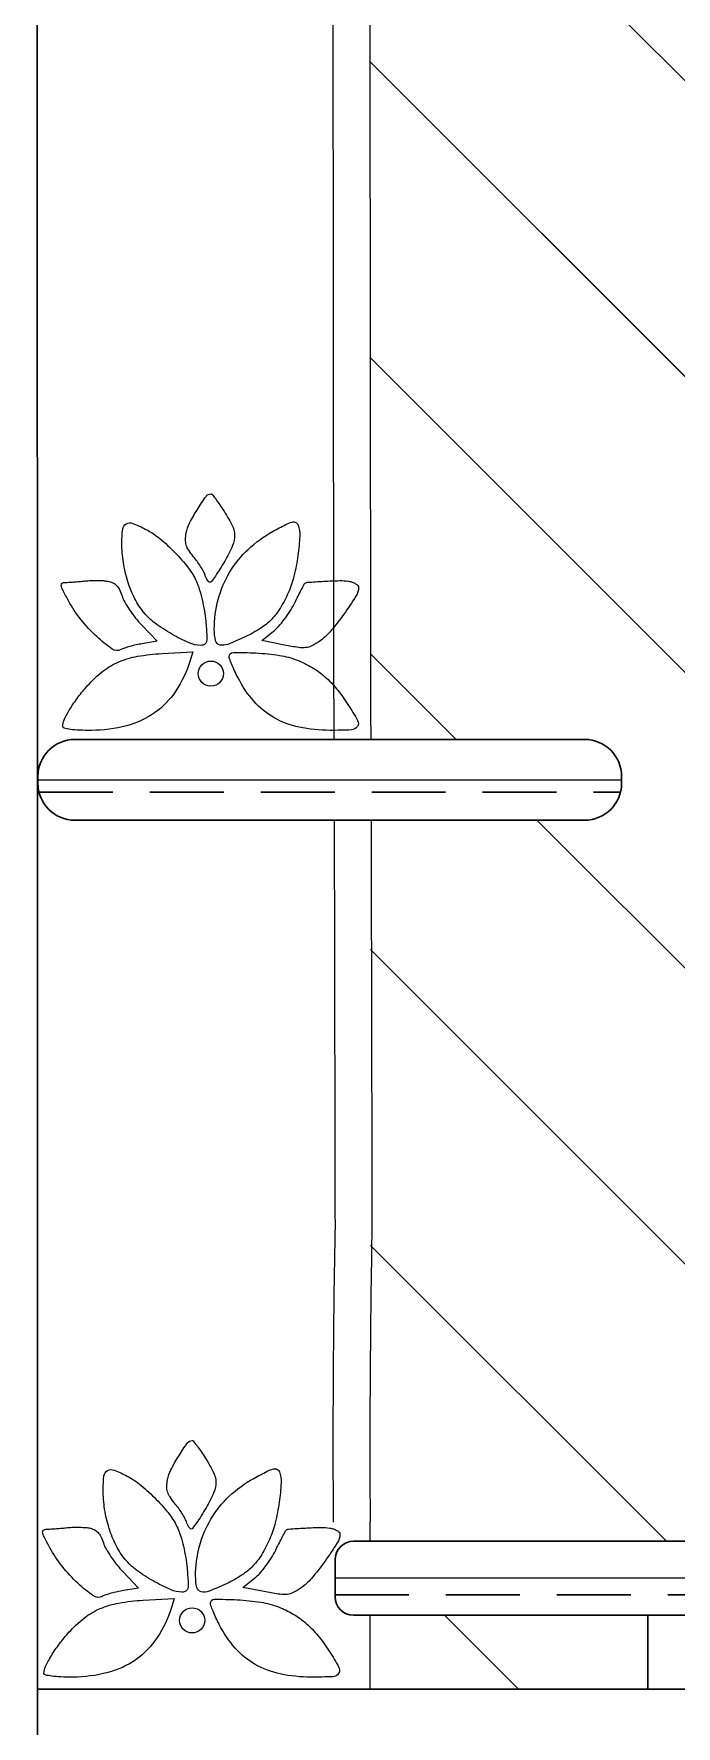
# Model space of a CAD drawing. Header units: millimetres. Extents: x 56222 to 3066687, y -650199 to -121287.
# Drawn here: x 140291.42 to 140300.11, y -185784.49 to -185761.61 of the extents above; entities that cross this region are included whole.
import ezdxf

# ---------------------------------------------------------------- set-up
doc = ezdxf.new("R2010")
doc.units = ezdxf.units.MM
doc.header["$MEASUREMENT"] = 0
doc.linetypes.add('DASHEDX2', pattern=[1.5, 1, -0.5])
doc.layers.add('$TD_AUDIT_GENERATED_(A0BDF17)', color=32, linetype='Continuous', lineweight=30)
doc.layers.add('FURNITURE', color=32, linetype='Continuous', lineweight=9)

msp = doc.modelspace()

# ---------------------------------------------------------------- linework, layer by layer
at = {"layer": '$TD_AUDIT_GENERATED_(A0BDF17)', "linetype": 'Continuous', "lineweight": 25, "ltscale": 2}
for p, q in [((140295.966, -185781.994), (140295.966, -185781.733)), ((140295.966, -185783.994), (140295.966, -185782.994)), ((140307.992, -185783.994), (140295.966, -185783.994))]:
    msp.add_line(p, q, dxfattribs=at)
for points in [[(140295.478, -185771.152, -0.000105), (140295.472, -185767.249, -0.000311), (140295.466, -185756.841, -0.00288), (140295.492, -185752.33, -0.00097), (140295.516, -185750.479, -0.004988), (140295.543, -185749.445, -0.008013), (140295.577, -185748.781, -0.039018), (140295.641, -185748.341, -0.036514), (140295.873, -185747.584, -0.037819), (140296.211, -185746.874, -0.037321), (140296.656, -185746.217, -0.033715)], [(140295.978, -185771.152, -0.000105), (140295.972, -185767.249, -0.000311), (140295.966, -185756.841, -0.00288), (140295.991, -185752.336, -0.00097), (140296.016, -185750.487, -0.004988), (140296.042, -185749.462, -0.008013), (140296.076, -185748.815, -0.039018), (140296.129, -185748.452, -0.036514), (140296.339, -185747.764, -0.037819), (140296.645, -185747.123, -0.037321), (140297.048, -185746.528, -0.033715)], [(140295.48, -185772.245, 0.000147), (140295.491, -185777.722, 0.00627), (140295.466, -185781.737, 0.00627)], [(140295.979, -185772.244, 0.000148), (140295.991, -185777.726, 0.006278), (140295.966, -185781.733)]]:
    msp.add_lwpolyline(points, format="xyb", dxfattribs=at)
at = {"layer": 'FURNITURE', "lineweight": 5}
for p, q in [((140306.647, -185768.668), (140295.966, -185757.987)), ((140303.951, -185769.972), (140295.967, -185761.988)), ((140302.196, -185768.218), (140295.967, -185761.988)), ((140303.897, -185773.918), (140295.97, -185765.992)), ((140298.13, -185768.152), (140295.97, -185765.992)), ((140297.13, -185771.152), (140295.973, -185769.994)), ((140291.472, -185771.698), (140299.367, -185771.698)), ((140303.642, -185777.664), (140298.223, -185772.244)), ((140303.409, -185781.43), (140295.972, -185773.993)), ((140299.973, -185781.994), (140295.972, -185777.993)), ((140297.973, -185783.994), (140296.973, -185782.994))]:
    msp.add_line(p, q, dxfattribs=at)
at = {"layer": 'FURNITURE', "lineweight": 30}
for p, q in [((140291.972, -185771.152), (140298.867, -185771.152)), ((140291.472, -185771.744), (140291.472, -185771.652)), ((140299.367, -185771.744), (140299.367, -185771.652)), ((140298.867, -185772.244), (140291.972, -185772.244)), ((140295.741, -185781.994), (140320.204, -185781.994)), ((140295.741, -185781.994), (140320.204, -185781.994)), ((140295.491, -185782.244), (140295.491, -185782.744)), ((140295.491, -185782.244), (140295.491, -185782.744)), ((140295.741, -185782.994), (140320.204, -185782.994)), ((140295.741, -185782.994), (140320.204, -185782.994)), ((140299.722, -185783.994), (140299.722, -185782.994)), ((140291.472, -185783.994), (140324.473, -185783.994))]:
    msp.add_line(p, q, dxfattribs=at)
at = {"layer": 'FURNITURE', "color": 3, "linetype": 'DASHEDX2', "lineweight": 30}
for p, q in [((140291.487, -185771.866), (140299.352, -185771.866)), ((140295.491, -185782.716), (140320.454, -185782.716))]:
    msp.add_line(p, q, dxfattribs=at)
at = {"layer": 'FURNITURE', "lineweight": 13}
msp.add_line((140320.454, -185782.494), (140295.491, -185782.494), dxfattribs=at)
at = {"layer": 'FURNITURE', "lineweight": 30}
msp.add_lwpolyline([(140291.472, -185816.002), (140291.458, -185718.66, -0.454845), (140295.472, -185714.002), (140320.473, -185714.002, -0.435086), (140324.473, -185718.32), (140324.473, -185816.002)], format="xyb", dxfattribs=at)
at = {"layer": 'FURNITURE'}
for points in [[(140293.974, -185768.041, -0.02545), (140294.096, -185768.252, -0.110408), (140294.133, -185768.391, -0.113166), (140294.106, -185768.53, -0.027385), (140293.999, -185768.741, -0.008118), (140293.933, -185768.85, -0.012388), (140293.872, -185768.942, -0.006971), (140293.818, -185769.017, -0.223747), (140293.799, -185769.027, -0.214585), (140293.784, -185769.021, -0.047441), (140293.766, -185768.999, -0.041271), (140293.748, -185768.967, -0.029557), (140293.733, -185768.929, 0.047799), (140293.712, -185768.88, 0.01634), (140293.673, -185768.814, 0.016073), (140293.625, -185768.743, 0.017873), (140293.574, -185768.677, -0.029539), (140293.512, -185768.593, -0.07249), (140293.479, -185768.523, -0.07906), (140293.469, -185768.451, -0.04047), (140293.479, -185768.359, -0.071589), (140293.524, -185768.226, -0.021877), (140293.629, -185768.041, -0.015418), (140293.746, -185767.865, -0.223939), (140293.81, -185767.83, -0.241356), (140293.825, -185767.837, -0.007458), (140293.869, -185767.891, -0.013098), (140293.919, -185767.96, -0.008509)], [(140292.933, -185768.311, -0.051461), (140293.121, -185768.436, -0.02792), (140293.326, -185768.625, -0.027938), (140293.506, -185768.832, -0.058367), (140293.616, -185769.015, -0.033671), (140293.655, -185769.119, -0.015079), (140293.693, -185769.26, -0.014848), (140293.724, -185769.413, -0.019525), (140293.742, -185769.553, -0.006133), (140293.758, -185769.75, -0.067833), (140293.753, -185769.829, -0.21271), (140293.727, -185769.866, -0.13331), (140293.675, -185769.88, -0.103578), (140293.517, -185769.847, -0.027277), (140293.285, -185769.729, -0.028575), (140293.058, -185769.581, -0.060959), (140292.906, -185769.437, -0.0556), (140292.783, -185769.249, -0.040539), (140292.688, -185769.017, -0.038605), (140292.628, -185768.759, -0.038142), (140292.607, -185768.495, -0.031586), (140292.619, -185768.308, -0.237067), (140292.667, -185768.237, -0.224318), (140292.755, -185768.231, -0.028453)], [(140294.991, -185768.252, -0.10479), (140295.014, -185768.402, -0.022441), (140294.989, -185768.665, -0.024459), (140294.936, -185768.942, -0.044449), (140294.862, -185769.159, -0.030842), (140294.752, -185769.372, -0.056549), (140294.634, -185769.526, -0.057695), (140294.486, -185769.648, -0.033479), (140294.284, -185769.761, -0.015095), (140294.041, -185769.866, -0.15236), (140293.932, -185769.875, -0.289935), (140293.875, -185769.818, -0.054427), (140293.858, -185769.664, -0.064772), (140293.911, -185769.259, -0.069734), (140294.065, -185768.893, -0.069531), (140294.314, -185768.582, -0.063825), (140294.646, -185768.341, -0.006585), (140294.825, -185768.246, -0.055952), (140294.91, -185768.213, -0.174824), (140294.959, -185768.218, -0.193131)], [(140292.417, -185769.012, -0.064996), (140292.484, -185769.033, -0.094121), (140292.535, -185769.069, -0.078851), (140292.575, -185769.126, -0.033835), (140292.61, -185769.212, 0.049351), (140292.647, -185769.295, 0.019713), (140292.713, -185769.401, 0.01928), (140292.793, -185769.51, 0.023021), (140292.877, -185769.607), (140293.086, -185769.825), (140292.884, -185769.858, 0.013428), (140292.801, -185769.874, 0.012559), (140292.716, -185769.895, 0.012642), (140292.642, -185769.917, 0.041299), (140292.595, -185769.937, -0.279902), (140292.476, -185769.93, -0.035107), (140292.268, -185769.762, -0.037463), (140292.053, -185769.53, -0.043562), (140291.887, -185769.28, -0.00605), (140291.808, -185769.131, -0.073411), (140291.788, -185769.07, -0.302838), (140291.8, -185769.041, -0.143371), (140291.841, -185769.029, 0.012813), (140291.888, -185769.027, 0.004129), (140291.957, -185769.023, 0.004115), (140292.033, -185769.016, 0.004602), (140292.107, -185769.009, -0.017564), (140292.184, -185769.003, -0.012516), (140292.27, -185769.002, -0.012659), (140292.353, -185769.005, -0.026193)], [(140295.672, -185769.013, -0.039687), (140295.725, -185769.026, -0.053986), (140295.769, -185769.046, -0.066379), (140295.8, -185769.071, -0.195539), (140295.81, -185769.095, -0.1412), (140295.774, -185769.215, -0.014857), (140295.609, -185769.46, -0.018625), (140295.425, -185769.695, -0.067795), (140295.285, -185769.822, -0.030086), (140295.178, -185769.886, -0.09244), (140295.097, -185769.911, -0.066167), (140294.999, -185769.909, -0.010422), (140294.809, -185769.876), (140294.499, -185769.815), (140294.656, -185769.692, 0.045379), (140294.725, -185769.627, 0.020126), (140294.804, -185769.53, 0.019726), (140294.881, -185769.42, 0.025139), (140294.942, -185769.312, -0.000741), (140294.992, -185769.213, -0.001174), (140295.035, -185769.128, -0.000246), (140295.073, -185769.053, -0.054576), (140295.078, -185769.046, -0.204676), (140295.115, -185769.027, -0.003825), (140295.34, -185769.013, -0.008924), (140295.554, -185769.005, -0.045843)], [(140293.532, -185770.086, -0.070923), (140293.338, -185770.495, -0.093488), (140293.051, -185770.791, -0.090588), (140292.669, -185770.968, -0.062638), (140292.195, -185771.029, -0.010446), (140292.034, -185771.027, -0.023226), (140291.911, -185771.016, -0.023254), (140291.825, -185771, -0.349792), (140291.807, -185770.978, -0.112709), (140291.828, -185770.885, -0.024343), (140291.907, -185770.74, -0.024515), (140292.017, -185770.578, -0.022598), (140292.144, -185770.424, -0.043477), (140292.352, -185770.23, -0.063927), (140292.566, -185770.103, -0.058326), (140292.82, -185770.028, -0.029783), (140293.151, -185769.99), (140293.569, -185769.967)], [(140294.98, -185770.08, -0.040538), (140295.18, -185770.178, -0.045366), (140295.355, -185770.304, -0.042275), (140295.513, -185770.467, -0.028397), (140295.666, -185770.678, -0.017703), (140295.797, -185770.897, -0.284529), (140295.793, -185770.979, -0.233153), (140295.714, -185771.023, -0.012579), (140295.422, -185771.029, -0.050687), (140295.004, -185770.986, -0.078586), (140294.665, -185770.857, -0.082696), (140294.395, -185770.637, -0.062542), (140294.179, -185770.319, -0.008185), (140294.133, -185770.225, -0.010669), (140294.094, -185770.137, -0.008474), (140294.064, -185770.063, -0.090877), (140294.059, -185770.032, -0.410362), (140294.112, -185769.977, -0.01654), (140294.419, -185769.983, -0.024975), (140294.741, -185770.016, -0.054911)], [(140293.721, -185780.843, -0.02545), (140293.843, -185781.053, -0.110408), (140293.88, -185781.192, -0.113166), (140293.853, -185781.332, -0.027385), (140293.746, -185781.542, -0.008118), (140293.68, -185781.652, -0.012388), (140293.619, -185781.744, -0.006971), (140293.565, -185781.819, -0.223747), (140293.546, -185781.829, -0.214585), (140293.531, -185781.823, -0.047441), (140293.513, -185781.801, -0.041271), (140293.495, -185781.769, -0.029557), (140293.48, -185781.731, 0.047799), (140293.459, -185781.682, 0.01634), (140293.42, -185781.615, 0.016073), (140293.372, -185781.544, 0.017873), (140293.321, -185781.479, -0.029539), (140293.259, -185781.395, -0.07249), (140293.226, -185781.325, -0.07906), (140293.216, -185781.253, -0.04047), (140293.226, -185781.161, -0.071589), (140293.271, -185781.028, -0.021877), (140293.376, -185780.842, -0.015418), (140293.493, -185780.667, -0.223939), (140293.557, -185780.632, -0.241356), (140293.572, -185780.638, -0.007458), (140293.616, -185780.693, -0.013098), (140293.666, -185780.761, -0.008509)], [(140292.68, -185781.113, -0.051461), (140292.868, -185781.238, -0.02792), (140293.073, -185781.427, -0.027938), (140293.253, -185781.634, -0.058367), (140293.363, -185781.817, -0.033671), (140293.402, -185781.921, -0.015079), (140293.44, -185782.062, -0.014848), (140293.471, -185782.214, -0.019525), (140293.489, -185782.355, -0.006133), (140293.505, -185782.552, -0.067833), (140293.5, -185782.631, -0.21271), (140293.474, -185782.668, -0.13331), (140293.422, -185782.682, -0.103578), (140293.264, -185782.648, -0.027277), (140293.032, -185782.531, -0.028575), (140292.805, -185782.383, -0.060959), (140292.653, -185782.239, -0.0556), (140292.53, -185782.051, -0.040539), (140292.435, -185781.819, -0.038605), (140292.375, -185781.561, -0.038142), (140292.355, -185781.296, -0.031586), (140292.366, -185781.11, -0.237067), (140292.414, -185781.039, -0.224318), (140292.502, -185781.032, -0.028453)], [(140294.738, -185781.054, -0.10479), (140294.762, -185781.204, -0.022441), (140294.736, -185781.467, -0.024459), (140294.683, -185781.743, -0.044449), (140294.609, -185781.961, -0.030842), (140294.499, -185782.173, -0.056549), (140294.381, -185782.328, -0.057695), (140294.233, -185782.45, -0.033479), (140294.031, -185782.563, -0.015095), (140293.788, -185782.668, -0.15236), (140293.679, -185782.677, -0.289935), (140293.622, -185782.619, -0.054427), (140293.605, -185782.465, -0.064772), (140293.658, -185782.061, -0.069734), (140293.812, -185781.695, -0.069531), (140294.061, -185781.384, -0.063825), (140294.393, -185781.143, -0.006585), (140294.572, -185781.048, -0.055952), (140294.657, -185781.015, -0.174824), (140294.706, -185781.02, -0.193131)], [(140292.164, -185781.814, -0.064996), (140292.231, -185781.835, -0.094121), (140292.282, -185781.871, -0.078851), (140292.322, -185781.928, -0.033835), (140292.357, -185782.014, 0.049351), (140292.394, -185782.097, 0.019713), (140292.46, -185782.203, 0.01928), (140292.54, -185782.312, 0.023021), (140292.624, -185782.409), (140292.833, -185782.626), (140292.631, -185782.66, 0.013428), (140292.548, -185782.676, 0.012559), (140292.463, -185782.697, 0.012642), (140292.389, -185782.719, 0.041299), (140292.342, -185782.739, -0.279902), (140292.223, -185782.732, -0.035107), (140292.015, -185782.564, -0.037463), (140291.8, -185782.332, -0.043562), (140291.634, -185782.082, -0.00605), (140291.556, -185781.933, -0.073411), (140291.535, -185781.872, -0.302838), (140291.547, -185781.843, -0.143371), (140291.588, -185781.83, 0.012813), (140291.635, -185781.829, 0.004129), (140291.704, -185781.824, 0.004115), (140291.78, -185781.818, 0.004602), (140291.854, -185781.811, -0.017564), (140291.931, -185781.805, -0.012516), (140292.017, -185781.804, -0.012659), (140292.1, -185781.807, -0.026193)], [(140295.419, -185781.815, -0.039687), (140295.472, -185781.828, -0.053986), (140295.516, -185781.848, -0.066379), (140295.547, -185781.872, -0.195539), (140295.557, -185781.897, -0.1412), (140295.521, -185782.017, -0.014857), (140295.356, -185782.262, -0.018625), (140295.172, -185782.497, -0.067795), (140295.032, -185782.624, -0.030086), (140294.925, -185782.688, -0.09244), (140294.845, -185782.713, -0.066167), (140294.746, -185782.711, -0.010422), (140294.556, -185782.677), (140294.246, -185782.617), (140294.403, -185782.494, 0.045379), (140294.472, -185782.429, 0.020126), (140294.551, -185782.332, 0.019726), (140294.628, -185782.221, 0.025139), (140294.689, -185782.114, -0.000741), (140294.739, -185782.014, -0.001174), (140294.782, -185781.929, -0.000246), (140294.82, -185781.855, -0.054576), (140294.825, -185781.848, -0.204676), (140294.862, -185781.829, -0.003825), (140295.087, -185781.815, -0.008924), (140295.301, -185781.806, -0.045843)], [(140293.279, -185782.888, -0.070923), (140293.085, -185783.297, -0.093488), (140292.799, -185783.593, -0.090588), (140292.416, -185783.77, -0.062638), (140291.942, -185783.831, -0.010446), (140291.781, -185783.828, -0.023226), (140291.659, -185783.818, -0.023254), (140291.572, -185783.802, -0.349792), (140291.554, -185783.78, -0.112709), (140291.575, -185783.687, -0.024343), (140291.654, -185783.541, -0.024515), (140291.764, -185783.38, -0.022598), (140291.891, -185783.225, -0.043477), (140292.099, -185783.032, -0.063927), (140292.313, -185782.905, -0.058326), (140292.567, -185782.829, -0.029783), (140292.898, -185782.791), (140293.316, -185782.768)], [(140294.727, -185782.882, -0.040538), (140294.927, -185782.98, -0.045366), (140295.102, -185783.106, -0.042275), (140295.26, -185783.269, -0.028397), (140295.413, -185783.479, -0.017703), (140295.544, -185783.699, -0.284529), (140295.54, -185783.781, -0.233153), (140295.461, -185783.825, -0.012579), (140295.169, -185783.831, -0.050687), (140294.751, -185783.788, -0.078586), (140294.412, -185783.659, -0.082696), (140294.142, -185783.439, -0.062542), (140293.926, -185783.121, -0.008185), (140293.88, -185783.027, -0.010669), (140293.841, -185782.939, -0.008474), (140293.811, -185782.865, -0.090877), (140293.806, -185782.833, -0.410362), (140293.86, -185782.779, -0.01654), (140294.166, -185782.785, -0.024975), (140294.488, -185782.818, -0.054911)]]:
    msp.add_lwpolyline(points, format="xyb", close=True, dxfattribs=at)
for centre in [(140293.811, -185770.262), (140293.558, -185783.064)]:
    msp.add_circle(centre, 0.17, dxfattribs=at)
at = {"layer": 'FURNITURE', "lineweight": 30}
for centre, radius, start, end in [((140291.972, -185771.652), 0.5, 90, 180), ((140298.867, -185771.652), 0.5, 0, 90), ((140291.972, -185771.744), 0.5, 180, 270), ((140298.867, -185771.744), 0.5, 270, 0), ((140295.741, -185782.244), 0.25, 90, 180), ((140295.741, -185782.244), 0.25, 90, 180), ((140295.741, -185782.744), 0.25, 180, 270), ((140295.741, -185782.744), 0.25, 180, 270)]:
    msp.add_arc(centre, radius, start, end, dxfattribs=at)

doc.saveas('drawing.dxf')
